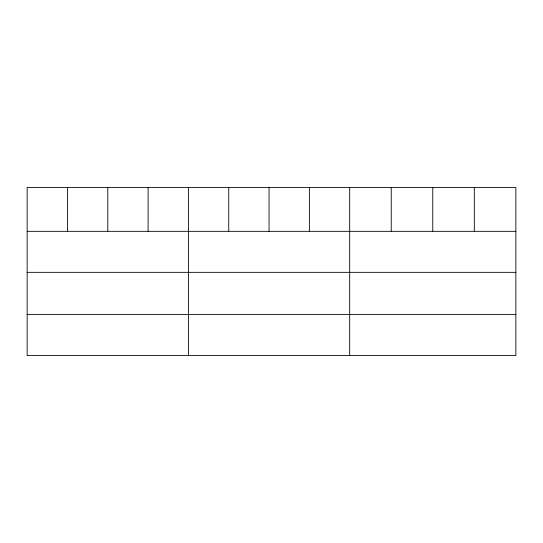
<?xml version="1.0" encoding="UTF-8"?>
<svg xmlns="http://www.w3.org/2000/svg" width="543" height="543" viewBox="0 0 543 543"><rect width="100%" height="100%" fill="white"/><g stroke="black" fill="none" stroke-linecap="round" stroke-linejoin="round"><path stroke-width="0.81" d="M515.85 272.342L515.85 187.416L27.15 187.416L27.15 355.584L515.85 355.584L515.85 272.342L27.15 272.342M27.15 231.338L515.85 231.338M27.15 314.58L515.85 314.58M474.31 187.416L474.31 231.338M432.771 187.416L432.771 231.338M391.231 187.416L391.231 231.338M349.692 187.416L349.692 355.584M309.374 187.416L309.374 231.338M269.056 187.416L269.056 231.338M228.739 187.416L228.739 231.338M188.421 187.416L188.421 355.584M148.103 187.416L148.103 231.338M107.785 187.416L107.785 231.338M67.468 187.416L67.468 231.338"/></g></svg>
